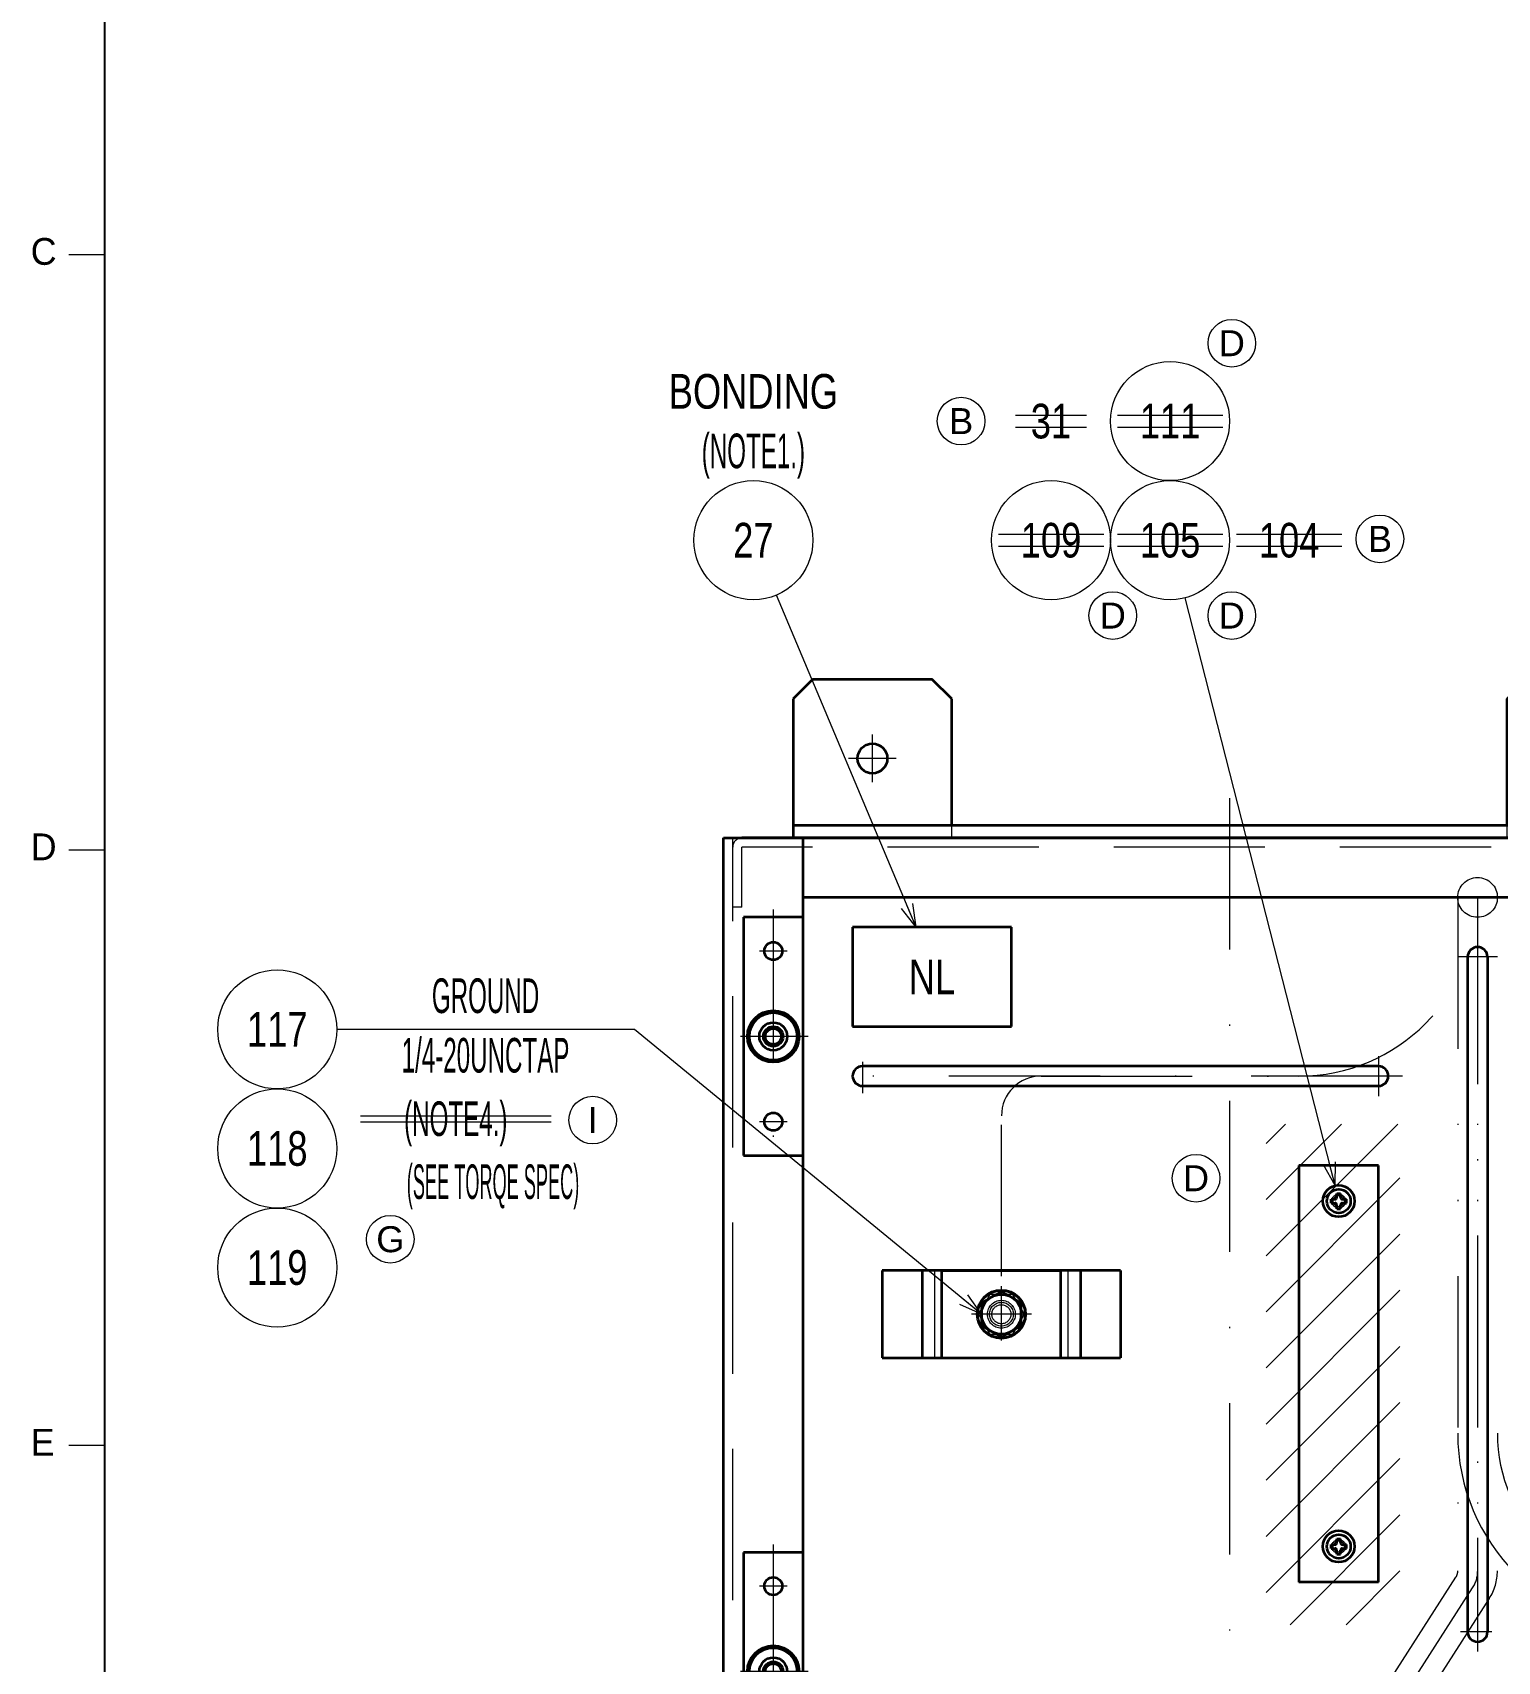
# Model space of a CAD drawing. Header units: millimetres. Extents: x 10 to 832, y 7 to 590.
# Drawn here: x 29.4 to 152.5, y 315.8 to 452.6 of the extents above; entities that cross this region are included whole.
import ezdxf
from ezdxf.enums import TextEntityAlignment as Align

# ---------------------------------------------------------------- set-up
doc = ezdxf.new("R2010")
doc.units = ezdxf.units.MM
for name, pattern in [('DASHDOT', [25.3, 12.7, -6.3, 0, -6.3]), ('DASHED', [19, 12.7, -6.3]), ('DIVIDE', [31.6, 12.7, -6.3, 0, -6.3, 0, -6.3])]:
    doc.linetypes.add(name, pattern=pattern)
for name, color, linetype in [('GR1_02', 7, 'Continuous'), ('GR1_03', 7, 'Continuous'), ('GR1_08', 7, 'Continuous'), ('GR1_10', 7, 'Continuous'), ('GR1_15', 7, 'Continuous'), ('GR1_17', 7, 'Continuous'), ('GR1_teisei', 7, 'Continuous'), ('図面枠B6M', 7, 'Continuous'), ('表題、部品表_teisei', 7, 'Continuous')]:
    doc.layers.add(name, color=color, linetype=linetype)
doc.styles.add('HG丸ｺﾞｼｯｸM-PRO', font='')
doc.styles.get('HG丸ｺﾞｼｯｸM-PRO').set_extended_font_data('HG丸ｺﾞｼｯｸM-PRO')

# ---------------------------------------------------------------- blocks, each defined once
blk = doc.blocks.new('BLKF023')
at = {"layer": '図面枠B6M', "color": 2, "linetype": 'Continuous', "lineweight": 25}
blk.add_line((35.5, 584), (35.5, 15), dxfattribs=at)
at = {"layer": '図面枠B6M', "color": 4, "linetype": 'Continuous', "lineweight": 13}
for p, q in [((32.5, 434), (35.5, 434)), ((32.5, 384), (35.5, 384)), ((32.5, 334), (35.5, 334))]:
    blk.add_line(p, q, dxfattribs=at)
at = {"layer": '図面枠B6M', "color": 4, "linetype": 'Continuous', "lineweight": 13, "style": 'HG丸ｺﾞｼｯｸM-PRO'}
for s, width, p in [('C', 1.001214, (29.29, 432.45)), ('D', 1.002334, (29.29, 382.45)), ('E', 1.001589, (29.29, 332.45))]:
    blk.add_text(s, height=2.25, dxfattribs=dict(at, width=width)).set_placement(p, align=Align.BOTTOM_LEFT)
blk = doc.blocks.new('BLKF188')
at = {"layer": 'GR1_02', "color": 3, "linetype": 'Continuous', "lineweight": 35}
for p, q in [((170.97, 385), (89.03, 385)), ((94.17, 384.17), (94.17, 385)), ((170.97, 384.23), (170.97, 385)), ((170.97, 384.23), (171.73, 384.23)), ((171.73, 379.17), (171.73, 384.23)), ((170.97, 380), (94.17, 380)), ((170.97, 379.17), (170.97, 380)), ((171.73, 379.17), (170.97, 379.17))]:
    blk.add_line(p, q, dxfattribs=at)
at = {"layer": 'GR1_02', "color": 4, "linetype": 'DASHED', "lineweight": 13}
for p, q in [((88.27, 379.17), (88.27, 384.23)), ((170.97, 384.23), (89.03, 384.23)), ((89.03, 379.17), (89.03, 384.23)), ((94.17, 380), (94.17, 384.17)), ((170.97, 380), (170.97, 384.23)), ((171.73, 379.17), (171.73, 384.23)), ((89.03, 379.17), (88.27, 379.17)), ((171.73, 379.17), (170.97, 379.17))]:
    blk.add_line(p, q, dxfattribs=at)
blk.add_arc((89.03, 384.23), 0.767, 90, 180, dxfattribs=at)
at = {"layer": 'GR1_02', "color": 3, "linetype": 'Continuous', "lineweight": 35}
blk.add_arc((170.97, 384.23), 0.767, 0, 90, dxfattribs=at)
blk = doc.blocks.new('BLKF189')
at = {"layer": 'GR1_02', "color": 3, "linetype": 'Continuous', "lineweight": 35}
for p, q in [((87.5, 245), (87.5, 385)), ((87.5, 385), (172.5, 385)), ((94.17, 245), (94.17, 385))]:
    blk.add_line(p, q, dxfattribs=at)
at = {"layer": 'GR1_02', "color": 4, "linetype": 'DASHED', "lineweight": 13}
blk.add_line((88.27, 245), (88.27, 385), dxfattribs=at)
blk = doc.blocks.new('BLKF193')
at = {"layer": 'GR1_03', "color": 3, "linetype": 'Continuous', "lineweight": 35}
for p, q in [((94.17, 325), (89.17, 325)), ((89.17, 325), (89.17, 305)), ((94.17, 305), (94.17, 325)), ((89.17, 305), (94.17, 305))]:
    blk.add_line(p, q, dxfattribs=at)
blk = doc.blocks.new('BLKF194')
at = {"layer": 'GR1_03', "color": 3, "linetype": 'Continuous', "lineweight": 35}
for radius in [2.17, 1.17, 0.833, 0.667]:
    blk.add_circle((91.67, 315), radius, dxfattribs=at)
at = {"layer": 'GR1_03', "color": 4, "linetype": 'DASHED', "lineweight": 13}
for radius in [2, 1.97]:
    blk.add_circle((91.67, 315), radius, dxfattribs=at)
blk = doc.blocks.new('BLKF192')
at = {"layer": 'GR1_03', "color": 4, "linetype": 'DASHDOT', "lineweight": 13}
for p, q in [((91.67, 325.67), (91.67, 304.33)), ((92.83, 322.17), (90.5, 322.17)), ((94.59, 315), (88.92, 315)), ((92.83, 307.83), (90.5, 307.83))]:
    blk.add_line(p, q, dxfattribs=at)
at = {"layer": 'GR1_03', "color": 3, "linetype": 'Continuous', "lineweight": 35}
for centre, radius in [((91.67, 322.17), 0.75), ((91.67, 315), 2), ((91.67, 307.83), 0.75)]:
    blk.add_circle(centre, radius, dxfattribs=at)
for name in ['BLKF193', 'BLKF194']:
    blk.add_blockref(name, (0, 0), dxfattribs=at)
blk = doc.blocks.new('BLKF196')
at = {"layer": 'GR1_03', "color": 3, "linetype": 'Continuous', "lineweight": 35}
for p, q in [((94.17, 378.33), (89.17, 378.33)), ((89.17, 378.33), (89.17, 358.33)), ((94.17, 358.33), (94.17, 378.33)), ((89.17, 358.33), (94.17, 358.33))]:
    blk.add_line(p, q, dxfattribs=at)
blk = doc.blocks.new('BLKF197')
at = {"layer": 'GR1_03', "color": 3, "linetype": 'Continuous', "lineweight": 35}
for radius in [2.17, 1.17, 0.833, 0.667]:
    blk.add_circle((91.67, 368.33), radius, dxfattribs=at)
at = {"layer": 'GR1_03', "color": 4, "linetype": 'DASHED', "lineweight": 13}
for radius in [2, 1.97]:
    blk.add_circle((91.67, 368.33), radius, dxfattribs=at)
blk = doc.blocks.new('BLKF195')
at = {"layer": 'GR1_03', "color": 4, "linetype": 'DASHDOT', "lineweight": 13}
for p, q in [((91.67, 379), (91.67, 357.67)), ((92.83, 375.5), (90.5, 375.5)), ((94.59, 368.33), (88.92, 368.33)), ((92.83, 361.17), (90.5, 361.17))]:
    blk.add_line(p, q, dxfattribs=at)
at = {"layer": 'GR1_03', "color": 3, "linetype": 'Continuous', "lineweight": 35}
for centre, radius in [((91.67, 375.5), 0.75), ((91.67, 368.33), 2), ((91.67, 361.17), 0.75)]:
    blk.add_circle(centre, radius, dxfattribs=at)
for name in ['BLKF196', 'BLKF197']:
    blk.add_blockref(name, (0, 0), dxfattribs=at)
blk = doc.blocks.new('BLKF217')
at = {"layer": 'GR1_02', "color": 3, "linetype": 'Continuous', "lineweight": 35}
for p, q in [((95, 398.33), (93.33, 396.67)), ((95, 398.33), (105, 398.33)), ((106.67, 396.67), (105, 398.33)), ((153.33, 396.67), (155, 398.33)), ((155, 398.33), (165, 398.33)), ((165, 398.33), (166.67, 396.67)), ((93.33, 396.67), (93.33, 385)), ((106.67, 386.07), (106.67, 396.67)), ((153.33, 386.07), (153.33, 396.67)), ((166.67, 396.67), (166.67, 385)), ((93.33, 386.07), (166.67, 386.07)), ((93.33, 385), (166.67, 385))]:
    blk.add_line(p, q, dxfattribs=at)
at = {"layer": 'GR1_02', "color": 4, "linetype": 'DASHDOT', "lineweight": 13}
for p, q in [((100, 389.67), (100, 393.67)), ((160, 389.67), (160, 393.67)), ((102, 391.67), (98, 391.67)), ((162, 391.67), (158, 391.67))]:
    blk.add_line(p, q, dxfattribs=at)
at = {"layer": 'GR1_02', "color": 4, "linetype": 'DASHED', "lineweight": 13}
for p, q in [((106.67, 385), (106.67, 386.07)), ((153.33, 385), (153.33, 386.07))]:
    blk.add_line(p, q, dxfattribs=at)
at = {"layer": 'GR1_02', "color": 3, "linetype": 'Continuous', "lineweight": 35}
for centre in [(100, 391.67), (160, 391.67)]:
    blk.add_circle(centre, 1.25, dxfattribs=at)
blk = doc.blocks.new('BLKF291')
at = {"layer": 'GR1_teisei', "color": 3, "linetype": 'Continuous', "lineweight": 35}
for p, q in [((138.52, 325.34), (138.52, 325.66)), ((138.52, 325.66), (138.84, 325.66)), ((139, 326.15), (139.33, 326.15)), ((139, 325.82), (139, 326.15)), ((139.33, 325.82), (139.33, 326.15)), ((139.49, 325.66), (139.82, 325.66)), ((139.82, 325.34), (139.82, 325.66)), ((138.52, 325.34), (138.84, 325.34)), ((139, 324.85), (139, 325.18)), ((139, 324.85), (139.33, 324.85)), ((139.33, 324.85), (139.33, 325.18)), ((139.49, 325.34), (139.82, 325.34))]:
    blk.add_line(p, q, dxfattribs=at)
for radius in [1.33, 1]:
    blk.add_circle((139.17, 325.5), radius, dxfattribs=at)
for centre, start, end in [((138.84, 325.82), 270, 0), ((139.49, 325.82), 180, 270), ((138.84, 325.18), 0, 90), ((139.49, 325.18), 90, 180)]:
    blk.add_arc(centre, 0.163, start, end, dxfattribs=at)
blk = doc.blocks.new('BLKF292')
at = {"layer": 'GR1_teisei', "color": 3, "linetype": 'Continuous', "lineweight": 35}
for p, q in [((138.52, 354.34), (138.52, 354.66)), ((138.52, 354.66), (138.84, 354.66)), ((138.52, 354.34), (138.84, 354.34)), ((139, 355.15), (139.33, 355.15)), ((139, 354.82), (139, 355.15)), ((139.33, 354.82), (139.33, 355.15)), ((139.49, 354.66), (139.82, 354.66)), ((139.49, 354.34), (139.82, 354.34)), ((139.82, 354.34), (139.82, 354.66)), ((139, 353.85), (139, 354.18)), ((139, 353.85), (139.33, 353.85)), ((139.33, 353.85), (139.33, 354.18))]:
    blk.add_line(p, q, dxfattribs=at)
for radius in [1.33, 1]:
    blk.add_circle((139.17, 354.5), radius, dxfattribs=at)
for centre, start, end in [((138.84, 354.82), 270, 0), ((138.84, 354.18), 0, 90), ((139.49, 354.82), 180, 270), ((139.49, 354.18), 90, 180)]:
    blk.add_arc(centre, 0.163, start, end, dxfattribs=at)
blk = doc.blocks.new('BLKF318')
at = {"layer": 'GR1_17', "color": 4, "linetype": 'DIVIDE', "lineweight": 13}
for p, q in [((165.83, 321.67), (182.83, 321.67)), ((165.83, 318.33), (185.11, 318.33))]:
    blk.add_line(p, q, dxfattribs=at)
for radius in [16.67, 13.33]:
    blk.add_arc((165.83, 335), radius, 180, 270, dxfattribs=at)
blk = doc.blocks.new('FXTIP_ARROW_S')
at = {"color": 0, "linetype": 'Continuous', "lineweight": -2}
for q in [(-1, 0), (-0.966, 0.259), (-0.966, -0.259)]:
    blk.add_line((0, 0), q, dxfattribs=at)
blk = doc.blocks.new('BLKF385')
at = {"layer": 'GR1_08', "color": 3, "linetype": 'Continuous', "lineweight": 35}
for p, q in [((111.67, 377.5), (98.33, 377.5)), ((98.33, 377.5), (98.33, 369.17)), ((111.67, 369.17), (111.67, 377.5)), ((98.33, 369.17), (111.67, 369.17))]:
    blk.add_line(p, q, dxfattribs=at)
at = {"layer": 'GR1_08', "color": 3, "linetype": 'Continuous', "lineweight": 35, "style": 'HG丸ｺﾞｼｯｸM-PRO', "width": 0.781199}
blk.add_text('NL', height=2.909, dxfattribs=at).set_placement((105, 373.33), align=Align.MIDDLE_CENTER)
blk = doc.blocks.new('BLKF390')
at = {"layer": 'GR1_teisei', "color": 3, "linetype": 'Continuous', "lineweight": 35}
for p, q in [((142.5, 357.5), (135.83, 357.5)), ((135.83, 357.5), (135.83, 322.5)), ((142.5, 322.5), (142.5, 357.5)), ((142.5, 322.5), (135.83, 322.5))]:
    blk.add_line(p, q, dxfattribs=at)
blk = doc.blocks.new('BLKF391')
at = {"layer": 'GR1_teisei', "color": 4, "linetype": 'DASHED', "lineweight": 13}
for radius in [0.584, 0.467]:
    blk.add_circle((139.17, 325.5), radius, dxfattribs=at)
blk = doc.blocks.new('BLKF392')
at = {"layer": 'GR1_teisei', "color": 4, "linetype": 'DASHED', "lineweight": 13}
for radius in [0.584, 0.467]:
    blk.add_circle((139.17, 354.5), radius, dxfattribs=at)
blk = doc.blocks.new('BLKF389')
at = {"layer": 'GR1_teisei', "color": 3, "linetype": 'Continuous', "lineweight": 35}
blk.add_blockref('BLKF390', (0, 0), dxfattribs=at)
at = {"layer": 'GR1_teisei', "color": 4, "linetype": 'DASHED', "lineweight": 13}
for name in ['BLKF392', 'BLKF391']:
    blk.add_blockref(name, (0, 0), dxfattribs=at)
blk = doc.blocks.new('BLKF393')
at = {"layer": 'GR1_teisei', "color": 4, "linetype": 'Continuous', "lineweight": 13}
blk.add_circle((107.45, 420), 2, dxfattribs=at)
at = {"layer": 'GR1_teisei', "color": 4, "linetype": 'Continuous', "lineweight": 13, "style": 'HG丸ｺﾞｼｯｸM-PRO', "width": 1.04272}
blk.add_text('B', height=2.18, dxfattribs=at).set_placement((107.45, 420), align=Align.MIDDLE_CENTER)
blk = doc.blocks.new('BLKF394')
at = {"layer": 'GR1_teisei', "color": 4, "linetype": 'Continuous', "lineweight": 13}
blk.add_circle((142.63, 410.11), 2, dxfattribs=at)
at = {"layer": 'GR1_teisei', "color": 4, "linetype": 'Continuous', "lineweight": 13, "style": 'HG丸ｺﾞｼｯｸM-PRO', "width": 1.04272}
blk.add_text('B', height=2.18, dxfattribs=at).set_placement((142.63, 410.11), align=Align.MIDDLE_CENTER)
blk = doc.blocks.new('BLKF454')
at = {"layer": 'GR1_teisei', "color": 4, "linetype": 'Continuous', "lineweight": 13}
blk.add_circle((130.19, 403.67), 2, dxfattribs=at)
at = {"layer": 'GR1_teisei', "color": 4, "linetype": 'Continuous', "lineweight": 13, "style": 'HG丸ｺﾞｼｯｸM-PRO', "width": 1.042833}
blk.add_text('D', height=2.18, dxfattribs=at).set_placement((130.19, 403.67), align=Align.MIDDLE_CENTER)
blk = doc.blocks.new('BLKF455')
at = {"layer": 'GR1_teisei', "color": 4, "linetype": 'Continuous', "lineweight": 13}
blk.add_circle((120.19, 403.67), 2, dxfattribs=at)
at = {"layer": 'GR1_teisei', "color": 4, "linetype": 'Continuous', "lineweight": 13, "style": 'HG丸ｺﾞｼｯｸM-PRO', "width": 1.042833}
blk.add_text('D', height=2.18, dxfattribs=at).set_placement((120.19, 403.67), align=Align.MIDDLE_CENTER)
blk = doc.blocks.new('BLKF456')
at = {"layer": 'GR1_teisei', "color": 4, "linetype": 'Continuous', "lineweight": 13}
blk.add_circle((130.19, 426.54), 2, dxfattribs=at)
at = {"layer": 'GR1_teisei', "color": 4, "linetype": 'Continuous', "lineweight": 13, "style": 'HG丸ｺﾞｼｯｸM-PRO', "width": 1.042833}
blk.add_text('D', height=2.18, dxfattribs=at).set_placement((130.19, 426.54), align=Align.MIDDLE_CENTER)
blk = doc.blocks.new('BLKF466')
at = {"layer": 'GR1_02', "color": 3, "linetype": 'Continuous', "lineweight": 35}
for p, q in [((150, 318.33), (150, 375)), ((151.67, 375), (151.67, 318.33))]:
    blk.add_line(p, q, dxfattribs=at)
for centre, start, end in [((150.83, 375), 0, 180), ((150.83, 318.33), 180, 0)]:
    blk.add_arc(centre, 0.833, start, end, dxfattribs=at)
blk = doc.blocks.new('BLKF465')
at = {"layer": 'GR1_02', "color": 4, "linetype": 'DASHDOT', "lineweight": 13}
for p, q in [((150.83, 377.02), (150.83, 316.69)), ((152.5, 375), (149.15, 375)), ((152.03, 318.33), (149.39, 318.33))]:
    blk.add_line(p, q, dxfattribs=at)
at = {"layer": 'GR1_02', "color": 3, "linetype": 'Continuous', "lineweight": 35}
blk.add_blockref('BLKF466', (0, 0), dxfattribs=at)
blk = doc.blocks.new('BLKF468')
at = {"layer": 'GR1_02', "color": 3, "linetype": 'Continuous', "lineweight": 35}
for p, q in [((142.5, 365.83), (99.17, 365.83)), ((99.17, 364.17), (142.5, 364.17))]:
    blk.add_line(p, q, dxfattribs=at)
for centre, start, end in [((99.17, 365), 90, 270), ((142.5, 365), 270, 90)]:
    blk.add_arc(centre, 0.833, start, end, dxfattribs=at)
blk = doc.blocks.new('BLKF467')
at = {"layer": 'GR1_02', "color": 4, "linetype": 'DASHDOT', "lineweight": 13}
for p, q in [((142.5, 366.66), (142.5, 363.31)), ((99.17, 366.2), (99.17, 363.56)), ((144.52, 365), (97.52, 365))]:
    blk.add_line(p, q, dxfattribs=at)
at = {"layer": 'GR1_02', "color": 3, "linetype": 'Continuous', "lineweight": 35}
blk.add_blockref('BLKF468', (0, 0), dxfattribs=at)
blk = doc.blocks.new('BLKF473')
at = {"layer": 'GR1_teisei', "color": 4, "linetype": 'Continuous', "lineweight": 13}
blk.add_circle((127.18, 356.42), 2, dxfattribs=at)
at = {"layer": 'GR1_teisei', "color": 4, "linetype": 'Continuous', "lineweight": 13, "style": 'HG丸ｺﾞｼｯｸM-PRO', "width": 1.042833}
blk.add_text('D', height=2.18, dxfattribs=at).set_placement((127.18, 356.42), align=Align.MIDDLE_CENTER)
blk = doc.blocks.new('BLKF479')
at = {"layer": 'GR1_10', "color": 3, "linetype": 'Continuous', "lineweight": 35}
for p, q in [((110.83, 346.92), (109.17, 345.96)), ((112.5, 345.96), (110.83, 346.92)), ((109.17, 345.96), (109.17, 344.04)), ((112.5, 344.04), (112.5, 345.96)), ((109.17, 344.04), (110.83, 343.08)), ((110.83, 343.08), (112.5, 344.04))]:
    blk.add_line(p, q, dxfattribs=at)
for radius in [2.03, 2, 1.67]:
    blk.add_circle((110.83, 345), radius, dxfattribs=at)
blk = doc.blocks.new('BLKF561')
at = {"layer": '表題、部品表_teisei', "color": 4, "linetype": 'Continuous', "lineweight": 13}
blk.add_circle((59.5, 351.3), 2, dxfattribs=at)
at = {"layer": '表題、部品表_teisei', "color": 4, "linetype": 'Continuous', "lineweight": 13, "style": 'HG丸ｺﾞｼｯｸM-PRO', "width": 1.042883}
blk.add_text('G', height=2.18, dxfattribs=at).set_placement((59.5, 351.3), align=Align.MIDDLE_CENTER)
blk = doc.blocks.new('BLKF564')
at = {"layer": 'GR1_02', "color": 3, "linetype": 'Continuous', "lineweight": 35}
for p, q in [((100.83, 348.67), (100.83, 341.33)), ((120.83, 348.67), (100.83, 348.67)), ((104.17, 348.67), (104.17, 341.33)), ((105.83, 348.67), (115.83, 348.67)), ((105.83, 341.33), (105.83, 348.67)), ((115.83, 341.33), (115.83, 348.67)), ((117.5, 341.33), (117.5, 348.67)), ((120.83, 348.67), (120.83, 341.33)), ((100.83, 341.33), (120.83, 341.33)), ((105.83, 341.33), (115.83, 341.33))]:
    blk.add_line(p, q, dxfattribs=at)
at = {"layer": 'GR1_02', "color": 4, "linetype": 'DASHED', "lineweight": 13}
for p, q in [((105.23, 341.33), (105.23, 348.67)), ((116.43, 341.33), (116.43, 348.67)), ((109.87, 346.67), (108.91, 345)), ((111.8, 346.67), (109.87, 346.67)), ((112.76, 345), (111.8, 346.67)), ((108.91, 345), (109.87, 343.33)), ((111.8, 343.33), (112.76, 345)), ((109.87, 343.33), (111.8, 343.33))]:
    blk.add_line(p, q, dxfattribs=at)
at = {"layer": 'GR1_02', "color": 4, "linetype": 'DASHDOT', "lineweight": 13}
for p, q in [((110.83, 342.79), (110.83, 347.35)), ((113.36, 345), (108.32, 345))]:
    blk.add_line(p, q, dxfattribs=at)
at = {"layer": 'GR1_02', "color": 4, "linetype": 'DASHED', "lineweight": 13}
for radius in [1.67, 1.17, 1, 0.8]:
    blk.add_circle((110.83, 345), radius, dxfattribs=at)
blk = doc.blocks.new('BLKF644')
at = {"layer": '表題、部品表_teisei', "color": 4, "linetype": 'Continuous', "lineweight": 13}
blk.add_circle((76.5, 361.3), 2, dxfattribs=at)
at = {"layer": '表題、部品表_teisei', "color": 4, "linetype": 'Continuous', "lineweight": 13, "style": 'HG丸ｺﾞｼｯｸM-PRO', "width": 1.042153}
blk.add_text('I', height=2.18, dxfattribs=at).set_placement((76.5, 361.3), align=Align.MIDDLE_CENTER)

msp = doc.modelspace()

# ---------------------------------------------------------------- hatches: boundary and pattern name
at = {"layer": 'GR1_teisei', "linetype": 'Continuous', "lineweight": 13}
h = msp.add_hatch(dxfattribs=at)
h.set_pattern_fill('_USER', color=4, scale=3.333333, angle=45, style=0, pattern_type=0)
h.set_pattern_definition([(45, (0, 0), (-2.357023, 2.357023), [])])
h.paths.add_polyline_path([(144.31, 360.97), (133.07, 360.97), (133.07, 318.93), (144.31, 318.93)], flags=0)

# ---------------------------------------------------------------- linework, layer by layer
at = {"layer": 'GR1_02', "color": 4, "linetype": 'DASHDOT', "lineweight": 13}
msp.add_line((130, 388.33), (130, 241.67), dxfattribs=at)
at = {"layer": 'GR1_15', "color": 4, "linetype": 'Continuous', "lineweight": 13}
for p, q in [((103.67, 377.5), (91.94, 405.39)), ((80, 368.92), (55, 368.92)), ((109.17, 345), (80, 368.92))]:
    msp.add_line(p, q, dxfattribs=at)
for centre in [(90, 410), (50, 368.92), (50, 358.92), (50, 348.92)]:
    msp.add_circle(centre, 5, dxfattribs=at)
at = {"layer": 'GR1_17', "color": 4, "linetype": 'DIVIDE', "lineweight": 13}
for p, q in [((149.17, 380), (149.17, 323.46)), ((150.83, 380), (150.83, 323.46)), ((110.83, 348.21), (110.83, 361.67)), ((143.18, 313.83), (149.01, 322.92)), ((145.99, 312.03), (151.82, 321.13))]:
    msp.add_line(p, q, dxfattribs=at)
at = {"layer": 'GR1_17', "color": 4, "linetype": 'DASHDOT', "lineweight": 13}
for p, q in [((114.17, 365), (135.83, 365)), ((144.59, 312.93), (150.41, 322.03))]:
    msp.add_line(p, q, dxfattribs=at)
at = {"layer": 'GR1_17', "color": 4, "linetype": 'DIVIDE', "lineweight": 13}
msp.add_circle((150.83, 380), 1.67, dxfattribs=at)
msp.add_circle((150.83, 380), 1.67, dxfattribs=at)
at = {"layer": 'GR1_17', "color": 4, "linetype": 'DASHDOT', "lineweight": 13}
msp.add_arc((135.83, 380), 15, 270, 0, dxfattribs=at)
at = {"layer": 'GR1_17', "color": 4, "linetype": 'DIVIDE', "lineweight": 13}
for centre, radius, start, end in [((114.17, 361.67), 3.33, 90, 180), ((148.17, 323.46), 1, 327.3614, 0), ((148.17, 323.46), 2.67, 327.3614, 0), ((148.17, 323.46), 4.33, 327.3614, 0)]:
    msp.add_arc(centre, radius, start, end, dxfattribs=at)
at = {"layer": 'GR1_teisei', "color": 4, "linetype": 'Continuous', "lineweight": 13}
for p, q in [((112.02, 420.5), (117.98, 420.5)), ((120.58, 420.5), (129.43, 420.5)), ((112.02, 419.5), (117.98, 419.5)), ((120.58, 419.5), (129.43, 419.5)), ((110.58, 410.5), (119.43, 410.5)), ((120.58, 410.5), (129.43, 410.5)), ((130.58, 410.5), (139.43, 410.5)), ((110.58, 409.5), (119.43, 409.5)), ((120.58, 409.5), (129.43, 409.5)), ((130.58, 409.5), (139.43, 409.5)), ((138.86, 355.8), (126.28, 405.17))]:
    msp.add_line(p, q, dxfattribs=at)
at = {"layer": 'GR1_teisei', "color": 7, "linetype": 'Continuous', "lineweight": 13}
for p, q in [((57, 361.67), (73, 361.67)), ((57, 361.17), (73, 361.17))]:
    msp.add_line(p, q, dxfattribs=at)
at = {"layer": 'GR1_teisei', "color": 4, "linetype": 'Continuous', "lineweight": 13}
for centre in [(125, 420), (115, 410), (125, 410)]:
    msp.add_circle(centre, 5, dxfattribs=at)

# ---------------------------------------------------------------- block references
at = {"layer": 'GR1_02', "color": 3, "linetype": 'Continuous', "lineweight": 35}
for name in ['BLKF217', 'BLKF189']:
    msp.add_blockref(name, (0, 0), dxfattribs=at)
at = {"layer": 'GR1_02', "color": 3, "linetype": 'DASHED', "lineweight": 13}
msp.add_blockref('BLKF188', (0, 0), dxfattribs=at)
at = {"layer": 'GR1_02', "color": 4, "linetype": 'DASHDOT', "lineweight": 13}
for name in ['BLKF465', 'BLKF467']:
    msp.add_blockref(name, (0, 0), dxfattribs=at)
at = {"layer": 'GR1_02', "color": 4, "linetype": 'DASHED', "lineweight": 13}
msp.add_blockref('BLKF564', (0, 0), dxfattribs=at)
at = {"layer": 'GR1_03', "color": 3, "linetype": 'Continuous', "lineweight": 35}
for name in ['BLKF195', 'BLKF192']:
    msp.add_blockref(name, (0, 0), dxfattribs=at)
at = {"layer": 'GR1_08', "color": 3, "linetype": 'Continuous', "lineweight": 35}
msp.add_blockref('BLKF385', (0, 0), dxfattribs=at)
at = {"layer": 'GR1_10', "color": 3, "linetype": 'Continuous', "lineweight": 35}
msp.add_blockref('BLKF479', (0, 0), dxfattribs=at)
at = {"layer": 'GR1_15', "color": 4, "linetype": 'Continuous', "lineweight": 13, "xscale": 2, "yscale": 2}
for p, rotation in [((103.67, 377.5), 292.8115519881264), ((109.17, 345), 320.6476231140181)]:
    msp.add_blockref('FXTIP_ARROW_S', p, dxfattribs=dict(at, rotation=rotation))
at = {"layer": 'GR1_17', "color": 4, "linetype": 'DIVIDE', "lineweight": 13}
msp.add_blockref('BLKF318', (0, 0), dxfattribs=at)
at = {"layer": 'GR1_teisei', "color": 4, "linetype": 'Continuous', "lineweight": 13}
for name in ['BLKF456', 'BLKF393', 'BLKF394', 'BLKF455', 'BLKF454', 'BLKF473']:
    msp.add_blockref(name, (0, 0), dxfattribs=at)
at = {"layer": 'GR1_teisei', "color": 4, "linetype": 'DASHED', "lineweight": 13}
msp.add_blockref('BLKF389', (0, 0), dxfattribs=at)
at = {"layer": 'GR1_teisei', "color": 4, "linetype": 'Continuous', "lineweight": 13, "xscale": 2, "yscale": 2, "rotation": 284.2929298877164}
msp.add_blockref('FXTIP_ARROW_S', (138.86, 355.8), dxfattribs=at)
at = {"layer": 'GR1_teisei', "color": 3, "linetype": 'Continuous', "lineweight": 35}
for name in ['BLKF292', 'BLKF291']:
    msp.add_blockref(name, (0, 0), dxfattribs=at)
at = {"layer": '図面枠B6M', "color": 4, "linetype": 'Continuous', "lineweight": 13}
msp.add_blockref('BLKF023', (0, 0), dxfattribs=at)
at = {"layer": '表題、部品表_teisei', "color": 4, "linetype": 'Continuous', "lineweight": 13}
for name in ['BLKF644', 'BLKF561']:
    msp.add_blockref(name, (0, 0), dxfattribs=at)

# ---------------------------------------------------------------- texts
at = {"layer": 'GR1_15', "color": 3, "linetype": 'Continuous', "lineweight": 35, "style": 'HG丸ｺﾞｼｯｸM-PRO'}
for s, height, width, p in [('BONDING', 2.909, 0.782848, (90, 422.5)), ('(NOTE1.)', 2.909, 0.521641, (90, 417.5)), ('117', 2.909, 0.784542, (50, 368.92)), ('118', 2.909, 0.784542, (50, 358.92)), ('(SEE TORQE SPEC)', 2.9091, 0.392027, (68.13, 356.13)), ('119', 2.909, 0.784542, (50, 348.92))]:
    msp.add_text(s, height=height, dxfattribs=dict(at, width=width)).set_placement(p, align=Align.MIDDLE_CENTER)
at = {"layer": 'GR1_15', "color": 3, "linetype": 'Continuous', "lineweight": 35, "style": 'HG丸ｺﾞｼｯｸM-PRO', "width": 0.784542}
msp.add_text('27', height=2.909, rotation=0, dxfattribs=at).set_placement((90, 410), align=Align.MIDDLE_CENTER)
at = {"layer": 'GR1_15', "color": 3, "linetype": 'Continuous', "lineweight": 35, "style": 'HG丸ｺﾞｼｯｸM-PRO'}
for s, height, width, p in [('GROUND', 2.909, 0.521604, (67.5, 369.42)), ('1/4-20UNCTAP', 2.9091, 0.521626, (67.5, 364.42))]:
    msp.add_text(s, height=height, rotation=360, dxfattribs=dict(at, width=width)).set_placement(p, align=Align.BOTTOM_CENTER)
at = {"layer": 'GR1_teisei', "color": 3, "linetype": 'Continuous', "lineweight": 35, "style": 'HG丸ｺﾞｼｯｸM-PRO'}
for s, rotation, width, p in [('31', 0, 0.784542, (115, 420)), ('111', 0, 0.784542, (125, 420)), ('109', 0, 0.784542, (115, 410)), ('105', 0, 0.784542, (125, 410)), ('104', 0, 0.784542, (135, 410)), ('(NOTE4.)', 360, 0.521641, (65, 361.42))]:
    msp.add_text(s, height=2.909, rotation=rotation, dxfattribs=dict(at, width=width)).set_placement(p, align=Align.MIDDLE_CENTER)

doc.saveas('drawing.dxf')
